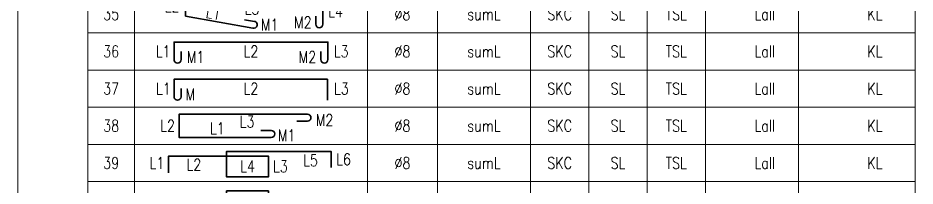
# Model space of a CAD drawing. Header units: millimetres. Extents: x -14570 to 41958, y 0 to 23011.
# Drawn here: x 19852 to 20044.5, y 5601.3 to 5637.5 of the extents above; entities that cross this region are included whole.
import ezdxf
from ezdxf.enums import TextEntityAlignment as Align

# ---------------------------------------------------------------- set-up
doc = ezdxf.new("R2010")
doc.units = ezdxf.units.MM
for name, color, linetype, lineweight in [('DCE_BaoBeTong', 2, 'Continuous', 20), ('Dce_text', 2, 'Continuous', 30), ('DCE_ThepChu', 4, 'Continuous', 35)]:
    doc.layers.add(name, color=color, linetype=linetype, lineweight=lineweight)
doc.styles.add('Dce_Text', font='simplex.shx', dxfattribs={"width": 0.8, "bigfont": 'vtxt.shx'})

# ---------------------------------------------------------------- blocks, each defined once
blk = doc.blocks.new('TK35')
at = {"layer": 'DCE_BaoBeTong'}
for p, q in [((0, -8), (0, 0)), ((25, -8), (25, 0)), ((75, -8), (75, 0)), ((90, -8), (90, 0)), ((110, -8), (110, 0)), ((122.5, -8), (122.5, 0)), ((135, -8), (135, 0)), ((147.5, -8), (147.5, 0)), ((167.5, -8), (167.5, 0))]:
    blk.add_line(p, q, dxfattribs=at)
for points in [[(15, -8), (25, -8), (75, -8), (90, -8), (122.5, -8), (135, -8), (147.5, -8), (167.5, -8), (192.5, -8), (192.5, 0)], [(15, 0), (15, -8)]]:
    blk.add_lwpolyline(points, dxfattribs=at)
at = {"layer": 'DCE_ThepChu'}
blk.add_lwpolyline([(63.9, -4.41), (63.9, -6.16, 0.414214), (64.65, -6.91), (64.65, -6.91, 0.414214), (65.4, -6.16), (65.4, -0.91), (35.99, -0.91), (35.99, -4.41), (50.39, -6.99, 0.414214), (51.31, -6.46), (51.31, -6.46, 0.414214), (50.79, -5.54), (48.58, -5.2)], format="xyb", dxfattribs=at)
at = {"layer": 'Dce_text', "color": 2, "style": 'Dce_Text', "width": 0.8}
for tag, p in [('L2', (34.67, -2.29)), ('M2', (63.02, -5.77))]:
    blk.add_attdef(tag, text='', height=2.5, dxfattribs=at).set_placement(p, align=Align.MIDDLE_RIGHT)
for tag, p in [('L3', (50.23, -2.82)), ('TSL', (141.25, -4))]:
    blk.add_attdef(tag, text='', height=2.5, dxfattribs=at).set_placement(p, align=Align.MIDDLE_CENTER)
at = {"layer": 'Dce_text', "color": 2, "style": 'Dce_Text', "width": 0.8, "flags": 4}
for tag, p in [('SH', (20, -4)), ('DK', (82.5, -4)), ('sumL', (100, -4)), ('SKC', (116.25, -4)), ('SL', (128.75, -4))]:
    blk.add_attdef(tag, text='', height=2.5, dxfattribs=at).set_placement(p, align=Align.MIDDLE_CENTER)
at = {"layer": 'Dce_text', "color": 2, "style": 'Dce_Text', "width": 0.8}
blk.add_attdef('L1', text='', height=2.5, rotation=350, dxfattribs=at).set_placement((41.98, -3.75), align=Align.MIDDLE_CENTER)
for tag, p in [('L4', (66.59, -3.42)), ('M1', (52.15, -6.26))]:
    blk.add_attdef(tag, text='', height=2.5, dxfattribs=at).set_placement(p, align=Align.MIDDLE_LEFT)
at = {"layer": 'Dce_text', "color": 2, "style": 'Dce_Text', "width": 0.8, "flags": 4}
for tag, p in [('Lall', (162.5, -4)), ('KL', (185.5, -4))]:
    blk.add_attdef(tag, text='', height=2.5, dxfattribs=at).set_placement(p, align=Align.MIDDLE_RIGHT)
blk = doc.blocks.new('TK36')
at = {"layer": 'DCE_BaoBeTong'}
for p, q in [((0, -8), (0, 0)), ((25, -8), (25, 0)), ((75, -8), (75, 0)), ((90, -8), (90, 0)), ((110, -8), (110, 0)), ((122.5, -8), (122.5, 0)), ((135, -8), (135, 0)), ((147.5, -8), (147.5, 0)), ((167.5, -8), (167.5, 0))]:
    blk.add_line(p, q, dxfattribs=at)
for points in [[(15, -8), (25, -8), (75, -8), (90, -8), (122.5, -8), (135, -8), (147.5, -8), (167.5, -8), (192.5, -8), (192.5, 0)], [(15, 0), (15, -8)]]:
    blk.add_lwpolyline(points, dxfattribs=at)
at = {"layer": 'DCE_ThepChu'}
blk.add_lwpolyline([(35, -4), (35, -5.75, -0.414214), (34.25, -6.5), (34.25, -6.5, -0.414214), (33.5, -5.75), (33.5, -2), (66.5, -2), (66.5, -5.75, -0.414214), (65.75, -6.5), (65.75, -6.5, -0.414214), (65, -5.75), (65, -4)], format="xyb", dxfattribs=at)
at = {"layer": 'Dce_text', "color": 2, "style": 'Dce_Text', "width": 0.8, "flags": 4}
for tag, p in [('SH', (20, -4)), ('L2', (50, -4)), ('DK', (82.5, -4)), ('sumL', (100, -4)), ('SKC', (116.25, -4)), ('SL', (128.75, -4))]:
    blk.add_attdef(tag, text='', height=2.5, dxfattribs=at).set_placement(p, align=Align.MIDDLE_CENTER)
for tag, p in [('L1', (32.74, -4)), ('Lall', (162.5, -4)), ('KL', (185.5, -4)), ('M2', (64, -5.22))]:
    blk.add_attdef(tag, text='', height=2.5, dxfattribs=at).set_placement(p, align=Align.MIDDLE_RIGHT)
for tag, p in [('L3', (67.77, -4)), ('M1', (36.23, -5.22))]:
    blk.add_attdef(tag, text='', height=2.5, dxfattribs=at).set_placement(p, align=Align.MIDDLE_LEFT)
at = {"layer": 'Dce_text', "color": 2, "style": 'Dce_Text', "width": 0.8}
blk.add_attdef('TSL', text='', height=2.5, dxfattribs=at).set_placement((141.25, -4), align=Align.MIDDLE_CENTER)
blk = doc.blocks.new('TK37')
at = {"layer": 'DCE_BaoBeTong'}
for p, q in [((0, -8), (0, 0)), ((25, -8), (25, 0)), ((75, -8), (75, 0)), ((90, -8), (90, 0)), ((110, -8), (110, 0)), ((122.5, -8), (122.5, 0)), ((135, -8), (135, 0)), ((147.5, -8), (147.5, 0)), ((167.5, -8), (167.5, 0))]:
    blk.add_line(p, q, dxfattribs=at)
for points in [[(15, -8), (25, -8), (75, -8), (90, -8), (122.5, -8), (135, -8), (147.5, -8), (167.5, -8), (192.5, -8), (192.5, 0)], [(15, 0), (15, -8)]]:
    blk.add_lwpolyline(points, dxfattribs=at)
at = {"layer": 'DCE_ThepChu'}
blk.add_lwpolyline([(34.99, -4), (34.99, -5.75, -0.414214), (34.24, -6.5), (34.24, -6.5, -0.414214), (33.49, -5.75), (33.49, -2), (66.42, -2), (66.42, -6.5)], format="xyb", dxfattribs=at)
at = {"layer": 'Dce_text', "color": 2, "style": 'Dce_Text', "width": 0.8, "flags": 4}
for tag, p in [('SH', (20, -4)), ('L2', (50, -4)), ('DK', (82.5, -4)), ('sumL', (100, -4)), ('SKC', (116.25, -4)), ('SL', (128.75, -4))]:
    blk.add_attdef(tag, text='', height=2.5, dxfattribs=at).set_placement(p, align=Align.MIDDLE_CENTER)
for tag, p in [('L1', (32.8, -4)), ('Lall', (162.5, -4)), ('KL', (185.5, -4))]:
    blk.add_attdef(tag, text='', height=2.5, dxfattribs=at).set_placement(p, align=Align.MIDDLE_RIGHT)
for tag, p in [('L3', (67.81, -4)), ('M', (35.96, -5.22))]:
    blk.add_attdef(tag, text='', height=2.5, dxfattribs=at).set_placement(p, align=Align.MIDDLE_LEFT)
at = {"layer": 'Dce_text', "color": 2, "style": 'Dce_Text', "width": 0.8}
blk.add_attdef('TSL', text='', height=2.5, dxfattribs=at).set_placement((141.25, -4), align=Align.MIDDLE_CENTER)
blk = doc.blocks.new('TK38')
at = {"layer": 'DCE_BaoBeTong'}
for p, q in [((0, -8), (0, 0)), ((25, -8), (25, 0)), ((75, -8), (75, 0)), ((90, -8), (90, 0)), ((110, -8), (110, 0)), ((122.5, -8), (122.5, 0)), ((135, -8), (135, 0)), ((147.5, -8), (147.5, 0)), ((167.5, -8), (167.5, 0))]:
    blk.add_line(p, q, dxfattribs=at)
for points in [[(15, -8), (25, -8), (75, -8), (90, -8), (122.5, -8), (135, -8), (147.5, -8), (167.5, -8), (192.5, -8), (192.5, 0)], [(15, 0), (15, -8)]]:
    blk.add_lwpolyline(points, dxfattribs=at)
at = {"layer": 'DCE_ThepChu'}
blk.add_lwpolyline([(59.87, -3), (62.12, -3, 0.414214), (62.87, -2.25), (62.87, -2.25, 0.414214), (62.12, -1.5), (34.58, -1.5), (34.58, -6.5), (54.36, -6.5, 0.414214), (55.11, -5.75), (55.11, -5.75, 0.414214), (54.36, -5), (52.11, -5)], format="xyb", dxfattribs=at)
at = {"layer": 'Dce_text', "color": 2, "style": 'Dce_Text', "width": 0.8}
for tag, p in [('L3', (49.17, -3.12)), ('L1', (42.8, -4.57)), ('TSL', (141.25, -4))]:
    blk.add_attdef(tag, text='', height=2.5, dxfattribs=at).set_placement(p, align=Align.MIDDLE_CENTER)
for tag, p in [('M2', (63.91, -2.78)), ('M1', (55.79, -6.08))]:
    blk.add_attdef(tag, text='', height=2.5, dxfattribs=at).set_placement(p, align=Align.MIDDLE_LEFT)
at = {"layer": 'Dce_text', "color": 2, "style": 'Dce_Text', "width": 0.8, "flags": 4}
for tag, p in [('SH', (20, -4)), ('DK', (82.5, -4)), ('sumL', (100, -4)), ('SKC', (116.25, -4)), ('SL', (128.75, -4))]:
    blk.add_attdef(tag, text='', height=2.5, dxfattribs=at).set_placement(p, align=Align.MIDDLE_CENTER)
at = {"layer": 'Dce_text', "color": 2, "style": 'Dce_Text', "width": 0.8}
blk.add_attdef('L2', text='', height=2.5, dxfattribs=at).set_placement((33.45, -4), align=Align.MIDDLE_RIGHT)
at = {"layer": 'Dce_text', "color": 2, "style": 'Dce_Text', "width": 0.8, "flags": 4}
for tag, p in [('Lall', (162.5, -4)), ('KL', (185.5, -4))]:
    blk.add_attdef(tag, text='', height=2.5, dxfattribs=at).set_placement(p, align=Align.MIDDLE_RIGHT)
blk = doc.blocks.new('TK39')
at = {"layer": 'DCE_BaoBeTong'}
for p, q in [((0, -8), (0, 0)), ((25, -8), (25, 0)), ((75, -8), (75, 0)), ((90, -8), (90, 0)), ((110, -8), (110, 0)), ((122.5, -8), (122.5, 0)), ((135, -8), (135, 0)), ((147.5, -8), (147.5, 0)), ((167.5, -8), (167.5, 0))]:
    blk.add_line(p, q, dxfattribs=at)
for points in [[(15, -8), (25, -8), (75, -8), (90, -8), (122.5, -8), (135, -8), (147.5, -8), (167.5, -8), (192.5, -8), (192.5, 0)], [(15, 0), (15, -8)]]:
    blk.add_lwpolyline(points, dxfattribs=at)
at = {"layer": 'DCE_ThepChu'}
blk.add_lwpolyline([(67.2, -5), (67.2, -1.5), (44.78, -1.5), (44.78, -7), (53.75, -7), (53.75, -2.5), (32.31, -2.5), (32.31, -6.13)], dxfattribs=at)
at = {"layer": 'Dce_text', "color": 2, "style": 'Dce_Text', "width": 0.8, "flags": 4}
for tag, p in [('SH', (20, -4)), ('DK', (82.5, -4)), ('sumL', (100, -4)), ('SKC', (116.25, -4)), ('SL', (128.75, -4))]:
    blk.add_attdef(tag, text='', height=2.5, dxfattribs=at).set_placement(p, align=Align.MIDDLE_CENTER)
at = {"layer": 'Dce_text', "color": 2, "style": 'Dce_Text', "width": 0.8}
blk.add_attdef('L1', text='', height=2.5, dxfattribs=at).set_placement((31.46, -4), align=Align.MIDDLE_RIGHT)
for tag, p in [('L2', (38.04, -4.37)), ('L4', (49.27, -4.71)), ('L5', (62.78, -3.45)), ('TSL', (141.25, -4))]:
    blk.add_attdef(tag, text='', height=2.5, dxfattribs=at).set_placement(p, align=Align.MIDDLE_CENTER)
for tag, p in [('L3', (54.73, -4.74)), ('L6', (68.29, -3.22))]:
    blk.add_attdef(tag, text='', height=2.5, dxfattribs=at).set_placement(p, align=Align.MIDDLE_LEFT)
at = {"layer": 'Dce_text', "color": 2, "style": 'Dce_Text', "width": 0.8, "flags": 4}
for tag, p in [('Lall', (162.5, -4)), ('KL', (185.5, -4))]:
    blk.add_attdef(tag, text='', height=2.5, dxfattribs=at).set_placement(p, align=Align.MIDDLE_RIGHT)
blk = doc.blocks.new('TK40')
at = {"layer": 'DCE_BaoBeTong'}
for p, q in [((0, -8), (0, 0)), ((25, -8), (25, 0)), ((75, -8), (75, 0)), ((90, -8), (90, 0)), ((110, -8), (110, 0)), ((122.5, -8), (122.5, 0)), ((135, -8), (135, 0)), ((147.5, -8), (147.5, 0)), ((167.5, -8), (167.5, 0))]:
    blk.add_line(p, q, dxfattribs=at)
for points in [[(15, -8), (25, -8), (75, -8), (90, -8), (122.5, -8), (135, -8), (147.5, -8), (167.5, -8), (192.5, -8), (192.5, 0)], [(15, 0), (15, -8)]]:
    blk.add_lwpolyline(points, dxfattribs=at)
at = {"layer": 'DCE_ThepChu'}
blk.add_lwpolyline([(64.86, -5.5), (67.11, -5.5, -0.414214), (67.86, -6.25), (67.86, -6.25, -0.414214), (67.11, -7), (44.78, -7), (44.78, -2), (53.75, -2), (53.75, -6.5), (34.06, -6.5, -0.414214), (33.31, -5.75), (33.31, -5.75, -0.414214), (34.06, -5), (36.06, -5)], format="xyb", dxfattribs=at)
at = {"layer": 'Dce_text', "color": 2, "style": 'Dce_Text', "width": 0.8, "flags": 4}
for tag, p in [('SH', (20, -4)), ('DK', (82.5, -4)), ('sumL', (100, -4)), ('SKC', (116.25, -4)), ('SL', (128.75, -4))]:
    blk.add_attdef(tag, text='', height=2.5, dxfattribs=at).set_placement(p, align=Align.MIDDLE_CENTER)
at = {"layer": 'Dce_text', "color": 2, "style": 'Dce_Text', "width": 0.8}
blk.add_attdef('M1', text='', height=2.5, dxfattribs=at).set_placement((32.55, -4.59), align=Align.MIDDLE_RIGHT)
for tag, p in [('L1', (40.43, -4.59)), ('L3', (49.27, -3.79)), ('L4', (61.78, -5.02)), ('TSL', (141.25, -4))]:
    blk.add_attdef(tag, text='', height=2.5, dxfattribs=at).set_placement(p, align=Align.MIDDLE_CENTER)
for tag, p in [('L2', (54.42, -4.25)), ('M2', (68.54, -4.59))]:
    blk.add_attdef(tag, text='', height=2.5, dxfattribs=at).set_placement(p, align=Align.MIDDLE_LEFT)
at = {"layer": 'Dce_text', "color": 2, "style": 'Dce_Text', "width": 0.8, "flags": 4}
for tag, p in [('Lall', (162.5, -4)), ('KL', (185.5, -4))]:
    blk.add_attdef(tag, text='', height=2.5, dxfattribs=at).set_placement(p, align=Align.MIDDLE_RIGHT)
blk = doc.blocks.new('Block_ALL')
ref = blk.add_blockref('TK35', (19851.97, 5642.29))
ref.add_attrib('L4', 'L4', dxfattribs={"layer": 'Dce_text', "color": 2, "height": 2.5, "style": 'Dce_Text', "width": 0.8}).set_placement((19918.56, 5638.88), align=Align.MIDDLE_LEFT)
ref.add_attrib('TSL', 'TSL', dxfattribs={"layer": 'Dce_text', "color": 2, "height": 2.5, "style": 'Dce_Text', "width": 0.8}).set_placement((19993.22, 5638.29), align=Align.MIDDLE_CENTER)
ref.add_attrib('SH', '35', dxfattribs={"layer": 'Dce_text', "color": 2, "height": 2.5, "style": 'Dce_Text', "width": 0.8}).set_placement((19871.97, 5638.29), align=Align.MIDDLE_CENTER)
ref.add_attrib('DK', 'Ø8', dxfattribs={"layer": 'Dce_text', "color": 2, "height": 2.5, "style": 'Dce_Text', "width": 0.8}).set_placement((19934.47, 5638.29), align=Align.MIDDLE_CENTER)
ref.add_attrib('sumL', 'sumL', dxfattribs={"layer": 'Dce_text', "color": 2, "height": 2.5, "style": 'Dce_Text', "width": 0.8}).set_placement((19951.97, 5638.29), align=Align.MIDDLE_CENTER)
ref.add_attrib('SL', 'SL', dxfattribs={"layer": 'Dce_text', "color": 2, "height": 2.5, "style": 'Dce_Text', "width": 0.8}).set_placement((19980.72, 5638.29), align=Align.MIDDLE_CENTER)
ref.add_attrib('SKC', 'SKC', dxfattribs={"layer": 'Dce_text', "color": 2, "height": 2.5, "style": 'Dce_Text', "width": 0.8}).set_placement((19968.22, 5638.29), align=Align.MIDDLE_CENTER)
ref.add_attrib('Lall', 'Lall', dxfattribs={"layer": 'Dce_text', "color": 2, "height": 2.5, "style": 'Dce_Text', "width": 0.8}).set_placement((20014.47, 5638.29), align=Align.MIDDLE_RIGHT)
ref.add_attrib('KL', 'KL', dxfattribs={"layer": 'Dce_text', "color": 2, "height": 2.5, "style": 'Dce_Text', "width": 0.8}).set_placement((20037.47, 5638.29), align=Align.MIDDLE_RIGHT)
ref.add_attrib('L1', 'L1', dxfattribs={"layer": 'Dce_text', "color": 2, "height": 2.5, "rotation": 350, "style": 'Dce_Text', "width": 0.8}).set_placement((19893.95, 5638.55), align=Align.MIDDLE_CENTER)
ref.add_attrib('L2', 'L2', dxfattribs={"layer": 'Dce_text', "color": 2, "height": 2.5, "style": 'Dce_Text', "width": 0.8}).set_placement((19886.64, 5640), align=Align.MIDDLE_RIGHT)
ref.add_attrib('M1', 'M1', dxfattribs={"layer": 'Dce_text', "color": 2, "height": 2.5, "style": 'Dce_Text', "width": 0.8}).set_placement((19904.12, 5636.03), align=Align.MIDDLE_LEFT)
ref.add_attrib('M2', 'M2', dxfattribs={"layer": 'Dce_text', "color": 2, "height": 2.5, "style": 'Dce_Text', "width": 0.8}).set_placement((19914.99, 5636.52), align=Align.MIDDLE_RIGHT)
ref.add_attrib('L3', 'L3', dxfattribs={"layer": 'Dce_text', "color": 2, "height": 2.5, "style": 'Dce_Text', "width": 0.8}).set_placement((19902.2, 5639.47), align=Align.MIDDLE_CENTER)
ref = blk.add_blockref('TK36', (19851.97, 5634.29))
ref.add_attrib('M2', 'M2', dxfattribs={"layer": 'Dce_text', "color": 2, "height": 2.5, "style": 'Dce_Text', "width": 0.8}).set_placement((19915.98, 5629.08), align=Align.MIDDLE_RIGHT)
ref.add_attrib('M1', 'M1', dxfattribs={"layer": 'Dce_text', "color": 2, "height": 2.5, "style": 'Dce_Text', "width": 0.8}).set_placement((19888.2, 5629.08), align=Align.MIDDLE_LEFT)
ref.add_attrib('TSL', 'TSL', dxfattribs={"layer": 'Dce_text', "color": 2, "height": 2.5, "style": 'Dce_Text', "width": 0.8}).set_placement((19993.22, 5630.29), align=Align.MIDDLE_CENTER)
ref.add_attrib('KL', 'KL', dxfattribs={"layer": 'Dce_text', "color": 2, "height": 2.5, "style": 'Dce_Text', "width": 0.8}).set_placement((20037.47, 5630.29), align=Align.MIDDLE_RIGHT)
ref.add_attrib('Lall', 'Lall', dxfattribs={"layer": 'Dce_text', "color": 2, "height": 2.5, "style": 'Dce_Text', "width": 0.8}).set_placement((20014.47, 5630.29), align=Align.MIDDLE_RIGHT)
ref.add_attrib('SKC', 'SKC', dxfattribs={"layer": 'Dce_text', "color": 2, "height": 2.5, "style": 'Dce_Text', "width": 0.8}).set_placement((19968.22, 5630.29), align=Align.MIDDLE_CENTER)
ref.add_attrib('SL', 'SL', dxfattribs={"layer": 'Dce_text', "color": 2, "height": 2.5, "style": 'Dce_Text', "width": 0.8}).set_placement((19980.72, 5630.29), align=Align.MIDDLE_CENTER)
ref.add_attrib('sumL', 'sumL', dxfattribs={"layer": 'Dce_text', "color": 2, "height": 2.5, "style": 'Dce_Text', "width": 0.8}).set_placement((19951.97, 5630.29), align=Align.MIDDLE_CENTER)
ref.add_attrib('DK', 'Ø8', dxfattribs={"layer": 'Dce_text', "color": 2, "height": 2.5, "style": 'Dce_Text', "width": 0.8}).set_placement((19934.47, 5630.29), align=Align.MIDDLE_CENTER)
ref.add_attrib('L3', 'L3', dxfattribs={"layer": 'Dce_text', "color": 2, "height": 2.5, "style": 'Dce_Text', "width": 0.8}).set_placement((19919.74, 5630.29), align=Align.MIDDLE_LEFT)
ref.add_attrib('L1', 'L1', dxfattribs={"layer": 'Dce_text', "color": 2, "height": 2.5, "style": 'Dce_Text', "width": 0.8}).set_placement((19884.71, 5630.29), align=Align.MIDDLE_RIGHT)
ref.add_attrib('L2', 'L2', dxfattribs={"layer": 'Dce_text', "color": 2, "height": 2.5, "style": 'Dce_Text', "width": 0.8}).set_placement((19901.97, 5630.29), align=Align.MIDDLE_CENTER)
ref.add_attrib('SH', '36', dxfattribs={"layer": 'Dce_text', "color": 2, "height": 2.5, "style": 'Dce_Text', "width": 0.8}).set_placement((19871.97, 5630.29), align=Align.MIDDLE_CENTER)
ref = blk.add_blockref('TK37', (19851.97, 5626.29))
ref.add_attrib('SH', '37', dxfattribs={"layer": 'Dce_text', "color": 2, "height": 2.5, "style": 'Dce_Text', "width": 0.8}).set_placement((19871.97, 5622.29), align=Align.MIDDLE_CENTER)
ref.add_attrib('L2', 'L2', dxfattribs={"layer": 'Dce_text', "color": 2, "height": 2.5, "style": 'Dce_Text', "width": 0.8}).set_placement((19901.97, 5622.29), align=Align.MIDDLE_CENTER)
ref.add_attrib('L1', 'L1', dxfattribs={"layer": 'Dce_text', "color": 2, "height": 2.5, "style": 'Dce_Text', "width": 0.8}).set_placement((19884.77, 5622.29), align=Align.MIDDLE_RIGHT)
ref.add_attrib('L3', 'L3', dxfattribs={"layer": 'Dce_text', "color": 2, "height": 2.5, "style": 'Dce_Text', "width": 0.8}).set_placement((19919.78, 5622.29), align=Align.MIDDLE_LEFT)
ref.add_attrib('DK', 'Ø8', dxfattribs={"layer": 'Dce_text', "color": 2, "height": 2.5, "style": 'Dce_Text', "width": 0.8}).set_placement((19934.47, 5622.29), align=Align.MIDDLE_CENTER)
ref.add_attrib('sumL', 'sumL', dxfattribs={"layer": 'Dce_text', "color": 2, "height": 2.5, "style": 'Dce_Text', "width": 0.8}).set_placement((19951.97, 5622.29), align=Align.MIDDLE_CENTER)
ref.add_attrib('SL', 'SL', dxfattribs={"layer": 'Dce_text', "color": 2, "height": 2.5, "style": 'Dce_Text', "width": 0.8}).set_placement((19980.72, 5622.29), align=Align.MIDDLE_CENTER)
ref.add_attrib('SKC', 'SKC', dxfattribs={"layer": 'Dce_text', "color": 2, "height": 2.5, "style": 'Dce_Text', "width": 0.8}).set_placement((19968.22, 5622.29), align=Align.MIDDLE_CENTER)
ref.add_attrib('Lall', 'Lall', dxfattribs={"layer": 'Dce_text', "color": 2, "height": 2.5, "style": 'Dce_Text', "width": 0.8}).set_placement((20014.47, 5622.29), align=Align.MIDDLE_RIGHT)
ref.add_attrib('KL', 'KL', dxfattribs={"layer": 'Dce_text', "color": 2, "height": 2.5, "style": 'Dce_Text', "width": 0.8}).set_placement((20037.47, 5622.29), align=Align.MIDDLE_RIGHT)
ref.add_attrib('TSL', 'TSL', dxfattribs={"layer": 'Dce_text', "color": 2, "height": 2.5, "style": 'Dce_Text', "width": 0.8}).set_placement((19993.22, 5622.29), align=Align.MIDDLE_CENTER)
ref.add_attrib('M', 'M', dxfattribs={"layer": 'Dce_text', "color": 2, "height": 2.5, "style": 'Dce_Text', "width": 0.8}).set_placement((19887.93, 5621.08), align=Align.MIDDLE_LEFT)
ref = blk.add_blockref('TK38', (19851.97, 5618.29))
ref.add_attrib('TSL', 'TSL', dxfattribs={"layer": 'Dce_text', "color": 2, "height": 2.5, "style": 'Dce_Text', "width": 0.8}).set_placement((19993.22, 5614.29), align=Align.MIDDLE_CENTER)
ref.add_attrib('SH', '38', dxfattribs={"layer": 'Dce_text', "color": 2, "height": 2.5, "style": 'Dce_Text', "width": 0.8}).set_placement((19871.97, 5614.29), align=Align.MIDDLE_CENTER)
ref.add_attrib('DK', 'Ø8', dxfattribs={"layer": 'Dce_text', "color": 2, "height": 2.5, "style": 'Dce_Text', "width": 0.8}).set_placement((19934.47, 5614.29), align=Align.MIDDLE_CENTER)
ref.add_attrib('sumL', 'sumL', dxfattribs={"layer": 'Dce_text', "color": 2, "height": 2.5, "style": 'Dce_Text', "width": 0.8}).set_placement((19951.97, 5614.29), align=Align.MIDDLE_CENTER)
ref.add_attrib('SL', 'SL', dxfattribs={"layer": 'Dce_text', "color": 2, "height": 2.5, "style": 'Dce_Text', "width": 0.8}).set_placement((19980.72, 5614.29), align=Align.MIDDLE_CENTER)
ref.add_attrib('SKC', 'SKC', dxfattribs={"layer": 'Dce_text', "color": 2, "height": 2.5, "style": 'Dce_Text', "width": 0.8}).set_placement((19968.22, 5614.29), align=Align.MIDDLE_CENTER)
ref.add_attrib('Lall', 'Lall', dxfattribs={"layer": 'Dce_text', "color": 2, "height": 2.5, "style": 'Dce_Text', "width": 0.8}).set_placement((20014.47, 5614.29), align=Align.MIDDLE_RIGHT)
ref.add_attrib('KL', 'KL', dxfattribs={"layer": 'Dce_text', "color": 2, "height": 2.5, "style": 'Dce_Text', "width": 0.8}).set_placement((20037.47, 5614.29), align=Align.MIDDLE_RIGHT)
ref.add_attrib('L1', 'L1', dxfattribs={"layer": 'Dce_text', "color": 2, "height": 2.5, "style": 'Dce_Text', "width": 0.8}).set_placement((19894.77, 5613.72), align=Align.MIDDLE_CENTER)
ref.add_attrib('L2', 'L2', dxfattribs={"layer": 'Dce_text', "color": 2, "height": 2.5, "style": 'Dce_Text', "width": 0.8}).set_placement((19885.67, 5614.29), align=Align.MIDDLE_RIGHT)
ref.add_attrib('M1', 'M1', dxfattribs={"layer": 'Dce_text', "color": 2, "height": 2.5, "style": 'Dce_Text', "width": 0.8}).set_placement((19907.76, 5612.21), align=Align.MIDDLE_LEFT)
ref.add_attrib('M2', 'M2', dxfattribs={"layer": 'Dce_text', "color": 2, "height": 2.5, "style": 'Dce_Text', "width": 0.8}).set_placement((19915.88, 5615.51), align=Align.MIDDLE_LEFT)
ref.add_attrib('L3', 'L3', dxfattribs={"layer": 'Dce_text', "color": 2, "height": 2.5, "style": 'Dce_Text', "width": 0.8}).set_placement((19901.14, 5615.17), align=Align.MIDDLE_CENTER)
ref = blk.add_blockref('TK39', (19851.97, 5610.29))
ref.add_attrib('L5', 'L5', dxfattribs={"layer": 'Dce_text', "color": 2, "height": 2.5, "style": 'Dce_Text', "width": 0.8}).set_placement((19914.75, 5606.84), align=Align.MIDDLE_CENTER)
ref.add_attrib('L3', 'L3', dxfattribs={"layer": 'Dce_text', "color": 2, "height": 2.5, "style": 'Dce_Text', "width": 0.8}).set_placement((19906.7, 5605.55), align=Align.MIDDLE_LEFT)
ref.add_attrib('L6', 'L6', dxfattribs={"layer": 'Dce_text', "color": 2, "height": 2.5, "style": 'Dce_Text', "width": 0.8}).set_placement((19920.26, 5607.07), align=Align.MIDDLE_LEFT)
ref.add_attrib('L4', 'L4', dxfattribs={"layer": 'Dce_text', "color": 2, "height": 2.5, "style": 'Dce_Text', "width": 0.8}).set_placement((19901.24, 5605.58), align=Align.MIDDLE_CENTER)
ref.add_attrib('L2', 'L2', dxfattribs={"layer": 'Dce_text', "color": 2, "height": 2.5, "style": 'Dce_Text', "width": 0.8}).set_placement((19889.73, 5605.92), align=Align.MIDDLE_CENTER)
ref.add_attrib('L1', 'L1', dxfattribs={"layer": 'Dce_text', "color": 2, "height": 2.5, "style": 'Dce_Text', "width": 0.8}).set_placement((19883.37, 5606.29), align=Align.MIDDLE_RIGHT)
ref.add_attrib('KL', 'KL', dxfattribs={"layer": 'Dce_text', "color": 2, "height": 2.5, "style": 'Dce_Text', "width": 0.8}).set_placement((20037.47, 5606.29), align=Align.MIDDLE_RIGHT)
ref.add_attrib('Lall', 'Lall', dxfattribs={"layer": 'Dce_text', "color": 2, "height": 2.5, "style": 'Dce_Text', "width": 0.8}).set_placement((20014.47, 5606.29), align=Align.MIDDLE_RIGHT)
ref.add_attrib('SKC', 'SKC', dxfattribs={"layer": 'Dce_text', "color": 2, "height": 2.5, "style": 'Dce_Text', "width": 0.8}).set_placement((19968.22, 5606.29), align=Align.MIDDLE_CENTER)
ref.add_attrib('SL', 'SL', dxfattribs={"layer": 'Dce_text', "color": 2, "height": 2.5, "style": 'Dce_Text', "width": 0.8}).set_placement((19980.72, 5606.29), align=Align.MIDDLE_CENTER)
ref.add_attrib('sumL', 'sumL', dxfattribs={"layer": 'Dce_text', "color": 2, "height": 2.5, "style": 'Dce_Text', "width": 0.8}).set_placement((19951.97, 5606.29), align=Align.MIDDLE_CENTER)
ref.add_attrib('DK', 'Ø8', dxfattribs={"layer": 'Dce_text', "color": 2, "height": 2.5, "style": 'Dce_Text', "width": 0.8}).set_placement((19934.47, 5606.29), align=Align.MIDDLE_CENTER)
ref.add_attrib('SH', '39', dxfattribs={"layer": 'Dce_text', "color": 2, "height": 2.5, "style": 'Dce_Text', "width": 0.8}).set_placement((19871.97, 5606.29), align=Align.MIDDLE_CENTER)
ref.add_attrib('TSL', 'TSL', dxfattribs={"layer": 'Dce_text', "color": 2, "height": 2.5, "style": 'Dce_Text', "width": 0.8}).set_placement((19993.22, 5606.29), align=Align.MIDDLE_CENTER)
ref = blk.add_blockref('TK40', (19851.97, 5602.29))
ref.add_attrib('M2', 'M2', dxfattribs={"layer": 'Dce_text', "color": 2, "height": 2.5, "style": 'Dce_Text', "width": 0.8}).set_placement((19920.51, 5597.7), align=Align.MIDDLE_LEFT)
ref.add_attrib('M1', 'M1', dxfattribs={"layer": 'Dce_text', "color": 2, "height": 2.5, "style": 'Dce_Text', "width": 0.8}).set_placement((19884.52, 5597.7), align=Align.MIDDLE_RIGHT)
ref.add_attrib('TSL', 'TSL', dxfattribs={"layer": 'Dce_text', "color": 2, "height": 2.5, "style": 'Dce_Text', "width": 0.8}).set_placement((19993.22, 5598.29), align=Align.MIDDLE_CENTER)
ref.add_attrib('SH', '40', dxfattribs={"layer": 'Dce_text', "color": 2, "height": 2.5, "style": 'Dce_Text', "width": 0.8}).set_placement((19871.97, 5598.29), align=Align.MIDDLE_CENTER)
ref.add_attrib('DK', 'Ø8', dxfattribs={"layer": 'Dce_text', "color": 2, "height": 2.5, "style": 'Dce_Text', "width": 0.8}).set_placement((19934.47, 5598.29), align=Align.MIDDLE_CENTER)
ref.add_attrib('sumL', 'sumL', dxfattribs={"layer": 'Dce_text', "color": 2, "height": 2.5, "style": 'Dce_Text', "width": 0.8}).set_placement((19951.97, 5598.29), align=Align.MIDDLE_CENTER)
ref.add_attrib('SL', 'SL', dxfattribs={"layer": 'Dce_text', "color": 2, "height": 2.5, "style": 'Dce_Text', "width": 0.8}).set_placement((19980.72, 5598.29), align=Align.MIDDLE_CENTER)
ref.add_attrib('SKC', 'SKC', dxfattribs={"layer": 'Dce_text', "color": 2, "height": 2.5, "style": 'Dce_Text', "width": 0.8}).set_placement((19968.22, 5598.29), align=Align.MIDDLE_CENTER)
ref.add_attrib('Lall', 'Lall', dxfattribs={"layer": 'Dce_text', "color": 2, "height": 2.5, "style": 'Dce_Text', "width": 0.8}).set_placement((20014.47, 5598.29), align=Align.MIDDLE_RIGHT)
ref.add_attrib('KL', 'KL', dxfattribs={"layer": 'Dce_text', "color": 2, "height": 2.5, "style": 'Dce_Text', "width": 0.8}).set_placement((20037.47, 5598.29), align=Align.MIDDLE_RIGHT)
ref.add_attrib('L1', 'L1', dxfattribs={"layer": 'Dce_text', "color": 2, "height": 2.5, "style": 'Dce_Text', "width": 0.8}).set_placement((19892.4, 5597.7), align=Align.MIDDLE_CENTER)
ref.add_attrib('L2', 'L2', dxfattribs={"layer": 'Dce_text', "color": 2, "height": 2.5, "style": 'Dce_Text', "width": 0.8}).set_placement((19906.39, 5598.04), align=Align.MIDDLE_LEFT)
ref.add_attrib('L4', 'L4', dxfattribs={"layer": 'Dce_text', "color": 2, "height": 2.5, "style": 'Dce_Text', "width": 0.8}).set_placement((19913.75, 5597.27), align=Align.MIDDLE_CENTER)
ref.add_attrib('L3', 'L3', dxfattribs={"layer": 'Dce_text', "color": 2, "height": 2.5, "style": 'Dce_Text', "width": 0.8}).set_placement((19901.24, 5598.5), align=Align.MIDDLE_CENTER)

msp = doc.modelspace()

# ---------------------------------------------------------------- block references
msp.add_blockref('Block_ALL', (0, 0))

doc.saveas('drawing.dxf')
